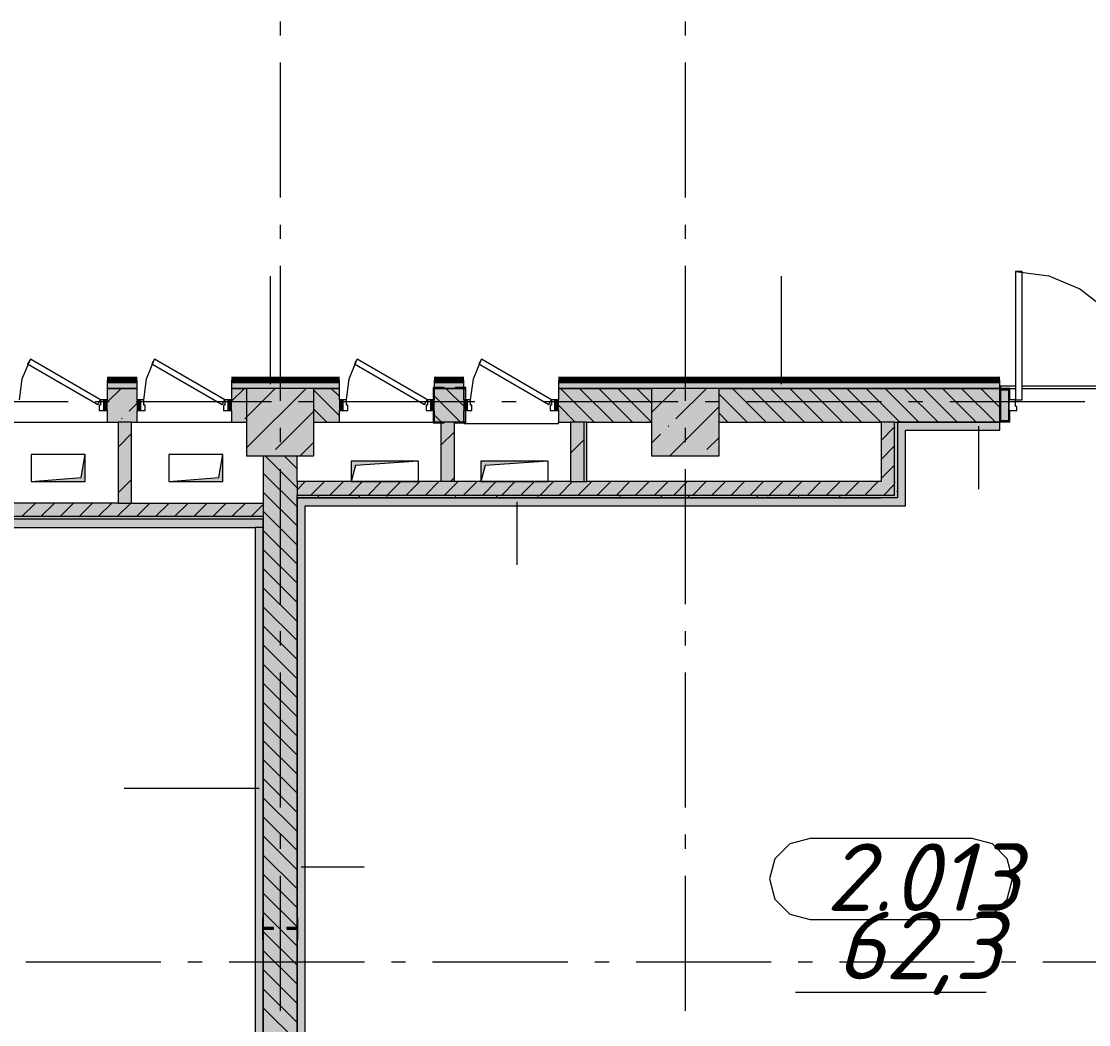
# Model space of a CAD drawing. Header units: millimetres. Extents: x -537608 to 253996, y -217170 to 186033.
# Drawn here: x -340878 to -332975, y 4087 to 11517 of the extents above; entities that cross this region are included whole.
import ezdxf

# ---------------------------------------------------------------- set-up
doc = ezdxf.new("R2010")
doc.units = ezdxf.units.MM
doc.layers.add('16) Лак 1.6м', color=160, linetype='Continuous', lineweight=90)
doc.layers.add('PDF _Геометрия', color=7, linetype='Continuous')
doc.layers.add('PDF _Текст', color=7, linetype='Continuous')
doc.layers.add('PDF _Сплошная заливка', color=7, linetype='Continuous', true_color=0xffffff)
doc.styles.add('PDF ISOCPEUR Italic', font='isocpeui.ttf')

msp = doc.modelspace()

# ---------------------------------------------------------------- hatches: boundary and pattern name
at = {"layer": 'PDF _Сплошная заливка', "true_color": 0xff7d7d, "transparency": 33554559}
h = msp.add_hatch(color=11, dxfattribs=at)
h.paths.add_polyline_path([(-326425.3615, 8799.3465), (-326425.3615, 8859.345), (-331866.3682, 8859.345), (-331866.3682, 8799.3465), (-326448.1699, 8799.3465)], flags=0)
h.paths.add_polyline_path([(-334827.9551, 8799.3465), (-333631.3689, 8799.3465), (-333631.3689, 8859.345), (-336901.3622, 8859.345), (-336901.3622, 8799.3465), (-335711.364, 8799.3465)], flags=0)
h.paths.add_polyline_path([(-337821.3627, 8799.3465), (-337601.3652, 8799.3465), (-337601.3652, 8859.345), (-337821.3627, 8859.345)], flags=0)
h.paths.add_polyline_path([(-338521.3656, 8799.3465), (-338521.3656, 8859.345), (-339321.3691, 8859.345), (-339321.3691, 8799.3465), (-338711.3682, 8799.3465)], flags=0)
h.paths.add_polyline_path([(-340021.3634, 8799.3465), (-340021.3634, 8859.345), (-340241.3696, 8859.345), (-340241.3696, 8799.3465)], flags=0)
h.paths.add_polyline_path([(-341531.7729, 8799.3465), (-340941.364, 8799.3465), (-340941.364, 8859.345), (-342234.3681, 8859.345), (-342234.3681, 8799.3465)], flags=0)
at = {"layer": 'PDF _Сплошная заливка', "transparency": 33554559}
h = msp.add_hatch(color=256, dxfattribs=at)
h.paths.add_polyline_path([(-339211.3703, 8549.3454), (-339211.3703, 8799.3465), (-339321.3691, 8797.9513), (-339321.3691, 8549.3454)], flags=0)
h.paths.add_polyline_path([(-341338.8682, 8549.3454), (-340941.364, 8549.3454), (-340941.364, 8799.3465), (-344711.368, 8799.3465), (-344711.368, 8549.3454), (-341531.7729, 8549.3454)], flags=0)
h.paths.add_polyline_path([(-340061.3654, 8549.3454), (-340021.3634, 8549.3454), (-340021.3634, 8799.3465), (-340241.3696, 8797.9513), (-340241.3696, 8549.3454), (-340161.3657, 8549.3454)], flags=0)
h = msp.add_hatch(color=256, dxfattribs=at)
h.paths.add_polyline_path([(-327211.3621, 8549.3454), (-327211.3621, 8799.3465), (-329711.3642, 8799.3465), (-329711.3642, 8549.3454), (-328124.1287, 8549.3454)], flags=0)
h.paths.add_polyline_path([(-331011.3611, 8549.3454), (-330211.3663, 8549.3454), (-330211.3663, 8799.3465), (-331864.3616, 8797.3464), (-331864.3616, 8549.3454), (-331014.7714, 8549.3454)], flags=0)
h.paths.add_polyline_path([(-337671.362, 8549.3454), (-337601.3652, 8549.3454), (-337601.3652, 8799.3465), (-337821.3627, 8797.9513), (-337821.3627, 8549.3454), (-337771.3625, 8549.3454)], flags=0)
h.paths.add_polyline_path([(-333989.9736, 8549.3454), (-333631.3689, 8549.3454), (-333631.3689, 8799.3465), (-335711.364, 8799.3465), (-335711.364, 8549.3454), (-334331.3632, 8549.3454)], flags=0)
h.paths.add_polyline_path([(-336503.9096, 8549.3454), (-336211.3661, 8549.3454), (-336211.3661, 8799.3465), (-336901.3622, 8797.9513), (-336901.3622, 8549.3454), (-336691.363, 8549.3454)], flags=0)
h.paths.add_polyline_path([(-338711.3682, 8549.3454), (-338521.3656, 8549.3454), (-338521.3656, 8799.3465), (-338711.3682, 8797.9513)], flags=0)
at = {"layer": 'PDF _Сплошная заливка', "true_color": 0xff7d7d, "transparency": 33554559}
h = msp.add_hatch(color=11, dxfattribs=at)
h.paths.add_polyline_path([(-331191.3653, 8489.3447), (-331131.3668, 8489.3447), (-331131.3668, 8549.3454), (-331866.3682, 8549.3454), (-331866.3682, 8489.3447), (-331476.0376, 8489.3447)], flags=0)
h.paths.add_polyline_path([(-333631.3689, 8489.3447), (-333631.3689, 8549.3454), (-334331.3632, 8549.3454), (-334331.3632, 8489.3447), (-333989.9736, 8489.3447)], flags=0)
at = {"layer": 'PDF _Сплошная заливка', "true_color": 0xe2e2e2, "transparency": 33554559}
msp.add_hatch(color=254, dxfattribs=at).paths.add_polyline_path([(-340404.6927, 8109.3461), (-340404.6927, 8309.3448), (-340434.6876, 8139.3453), (-340804.6944, 8109.3461), (-340693.8, 8109.3461)])
at = {"layer": 'PDF _Сплошная заливка', "transparency": 33554559}
for points in [[(-338836.3687, 1299.3446), (-338836.3687, 8299.3443), (-339086.3698, 8299.3443), (-339086.3698, 1299.3446), (-339017.8456, 1299.3446)], [(-337341.8825, 8009.3457), (-334511.3675, 8009.3457), (-334511.3675, 8109.3461), (-338836.3687, 8109.3461), (-338836.3687, 8009.3457), (-338179.864, 8009.3457)], [(-334411.3671, 7989.3447), (-334411.3671, 8009.3457), (-338836.3687, 8009.3457), (-338836.3687, 7989.3447), (-334511.3675, 7989.3447)], [(-339086.3698, 7849.3446), (-339086.3698, 7949.345), (-345211.3701, 7949.345), (-345211.3701, 7849.3446), (-339855.8185, 7849.3446)], [(-339855.8185, 7829.3457), (-339086.3698, 7829.3457), (-339086.3698, 7849.3446), (-345311.3705, 7849.3446), (-345311.3705, 7829.3457), (-340693.8, 7829.3457)]]:
    msp.add_hatch(color=256, dxfattribs=at).paths.add_polyline_path(points)
at = {"layer": 'PDF _Сплошная заливка', "true_color": 0xff7d7d, "transparency": 33554559}
for points in [[(-334827.9551, 7929.3461), (-334331.3632, 7929.3461), (-334331.3632, 7989.3447), (-338836.3687, 7989.3447), (-338836.3687, 7929.3461), (-336503.9096, 7929.3461)], [(-338836.3687, 1359.3452), (-338776.3702, 1359.3452), (-338776.3702, 7929.3461), (-338836.3687, 7929.3461), (-338836.3687, 1678.1138)], [(-339146.3683, 7769.3451), (-339086.3698, 7769.3451), (-339086.3698, 7829.3457), (-345331.3672, 7829.3457), (-345331.3672, 7769.3451), (-339855.8185, 7769.3451)]]:
    msp.add_hatch(color=11, dxfattribs=at).paths.add_polyline_path(points)

# ---------------------------------------------------------------- linework, layer by layer
at = {"layer": '16) Лак 1.6м'}
for p, q in [((-340021.3634, 8859.345), (-340241.3696, 8859.345)), ((-338521.3656, 8859.345), (-339321.3691, 8859.345)), ((-337601.3652, 8859.345), (-337821.3627, 8859.345)), ((-333631.3689, 8859.345), (-336901.3622, 8859.345))]:
    msp.add_line(p, q, dxfattribs=at)
at = {"layer": 'PDF _Геометрия', "color": 253, "lineweight": 9, "true_color": 0xaaaaaa}
for p, q in [((-338961.3693, 11517.3459), (-338961.3693, 11411.5131)), ((-335961.3651, 11517.3459), (-335961.3651, 11411.5131)), ((-338961.3693, 11211.5145), (-338961.3693, 10211.5123)), ((-335961.3651, 11211.5145), (-335961.3651, 10211.5123)), ((-338961.3693, 10011.5136), (-338961.3693, 9905.6809)), ((-335961.3651, 10011.5136), (-335961.3651, 9905.6809)), ((-338961.3693, 9705.68), (-338961.3693, 8705.68)), ((-335961.3651, 9705.68), (-335961.3651, 8705.68)), ((-340532.294, 8699.346), (-341532.2983, 8699.346)), ((-340226.4625, 8699.346), (-340332.2931, 8699.346)), ((-339026.466, 8699.346), (-340026.4617, 8699.346)), ((-338720.6259, 8699.346), (-338826.4651, 8699.346)), ((-337520.6294, 8699.346), (-338520.6336, 8699.346)), ((-337214.7979, 8699.346), (-337320.6285, 8699.346)), ((-336014.7928, 8699.346), (-337014.7971, 8699.346)), ((-335708.9613, 8699.346), (-335814.7919, 8699.346)), ((-334508.9648, 8699.346), (-335508.9604, 8699.346)), ((-334203.1246, 8699.346), (-334308.9639, 8699.346)), ((-333003.1282, 8699.346), (-334003.1325, 8699.346)), ((-333976.3669, 8549.3454), (-333969.3655, 8549.3454)), ((-338961.3693, 8505.6792), (-338961.3693, 8399.8463)), ((-335961.3651, 8505.6792), (-335961.3651, 8399.8463)), ((-340404.6927, 8309.3448), (-340804.6944, 8309.3448)), ((-340804.6944, 8309.3448), (-340804.6944, 8109.3461)), ((-340434.6876, 8139.3453), (-340404.6927, 8309.3448)), ((-340404.6927, 8109.3461), (-340404.6927, 8309.3448)), ((-339384.6918, 8309.3448), (-339784.6935, 8309.3448)), ((-339784.6935, 8309.3448), (-339784.6935, 8109.3461)), ((-339414.6867, 8139.3453), (-339384.6918, 8309.3448)), ((-339384.6918, 8109.3461), (-339384.6918, 8309.3448)), ((-337936.4768, 8259.3445), (-338436.4789, 8259.3445)), ((-338436.4789, 8259.3445), (-338436.4789, 8109.3461)), ((-338403.978, 8226.8457), (-338436.4789, 8109.3461)), ((-337936.4768, 8259.3445), (-338403.978, 8226.8457)), ((-337936.4768, 8109.3461), (-337936.4768, 8259.3445)), ((-336976.4745, 8259.3445), (-337476.4766, 8259.3445)), ((-337476.4766, 8259.3445), (-337476.4766, 8109.3461)), ((-337443.9756, 8226.8457), (-337476.4766, 8109.3461)), ((-336976.4745, 8259.3445), (-337443.9756, 8226.8457)), ((-336976.4745, 8109.3461), (-336976.4745, 8259.3445)), ((-338961.3693, 8199.8455), (-338961.3693, 7199.8456)), ((-335961.3651, 8199.8455), (-335961.3651, 7199.8456)), ((-340804.6944, 8109.3461), (-340434.6876, 8139.3453)), ((-340804.6944, 8109.3461), (-340404.6927, 8109.3461)), ((-339784.6935, 8109.3461), (-339414.6867, 8139.3453)), ((-339784.6935, 8109.3461), (-339384.6918, 8109.3461)), ((-338436.4789, 8109.3461), (-337936.4768, 8109.3461)), ((-337476.4766, 8109.3461), (-336976.4745, 8109.3461)), ((-338961.3693, 6999.8468), (-338961.3693, 6894.0119)), ((-335961.3651, 6999.8468), (-335961.3651, 6894.0119)), ((-338961.3693, 6694.0132), (-338961.3693, 5694.0132)), ((-335961.3651, 6694.0132), (-335961.3651, 5694.0132)), ((-338961.3693, 5494.0124), (-338961.3693, 5388.1796)), ((-335961.3651, 5494.0124), (-335961.3651, 5388.1796)), ((-335037.5581, 5465.7376), (-335187.5588, 5425.5463)), ((-333837.553, 5465.7376), (-335037.5581, 5465.7376)), ((-333687.5524, 5425.5463), (-333837.553, 5465.7376)), ((-335187.5588, 5425.5463), (-335297.3594, 5315.7392)), ((-333577.7431, 5315.7392), (-333687.5524, 5425.5463)), ((-335297.3594, 5315.7392), (-335337.5508, 5165.7385)), ((-333537.5517, 5165.7385), (-333577.7431, 5315.7392)), ((-338961.3693, 5188.1788), (-338961.3693, 4188.1788)), ((-335961.3651, 5188.1788), (-335961.3651, 4188.1788)), ((-335337.5508, 5165.7385), (-335297.3594, 5015.7378)), ((-333577.7431, 5015.7378), (-333537.5517, 5165.7385)), ((-335297.3594, 5015.7378), (-335187.5588, 4905.9307)), ((-333687.5524, 4905.9307), (-333577.7431, 5015.7378)), ((-335187.5588, 4905.9307), (-335037.5581, 4865.7373)), ((-333837.553, 4865.7373), (-333687.5524, 4905.9307)), ((-335037.5581, 4865.7373), (-333837.553, 4865.7373)), ((-339843.8739, 4549.3433), (-340843.8696, 4549.3433)), ((-339538.0338, 4549.3433), (-339643.873, 4549.3433)), ((-338338.0373, 4549.3433), (-339338.0329, 4549.3433)), ((-338032.2058, 4549.3433), (-338138.0365, 4549.3433)), ((-336832.2007, 4549.3433), (-337832.205, 4549.3433)), ((-336526.3692, 4549.3433), (-336632.1998, 4549.3433)), ((-335326.3726, 4549.3433), (-336326.3683, 4549.3433)), ((-335020.5326, 4549.3433), (-335126.3718, 4549.3433)), ((-333820.5361, 4549.3433), (-334820.5317, 4549.3433)), ((-333514.7046, 4549.3433), (-333620.5352, 4549.3433)), ((-332314.6994, 4549.3433), (-333314.7037, 4549.3433)), ((-335146.5924, 4327.7031), (-333733.6773, 4327.7031))]:
    msp.add_line(p, q, dxfattribs=at)
at = {"layer": 'PDF _Геометрия', "lineweight": 9}
for p, q in [((-333516.3666, 9664.3454), (-333516.3666, 8714.3456)), ((-333466.3664, 9664.3454), (-333516.3666, 9664.3454)), ((-333516.3666, 9664.3454), (-333270.4907, 9631.9757)), ((-333466.3664, 8714.3456), (-333466.3664, 9664.3454)), ((-339033.0282, 8829.3457), (-339033.0282, 9629.3448)), ((-335250.1064, 8829.3457), (-335250.1064, 9629.3448)), ((-333270.4907, 9631.9757), (-333041.3646, 9537.0692)), ((-333041.3646, 9537.0692), (-332844.6105, 9386.0976)), ((-340870.9193, 8869.6361), (-340810.981, 9014.3448)), ((-340810.981, 9014.3448), (-340830.9863, 8979.7037)), ((-340291.3698, 8714.3456), (-340810.981, 9014.3448)), ((-339950.9188, 8869.6361), (-339890.9805, 9014.3448)), ((-339890.9805, 9014.3448), (-339910.9858, 8979.7037)), ((-339371.3693, 8714.3456), (-339890.9805, 9014.3448)), ((-338450.921, 8869.6361), (-338390.9827, 9014.3448)), ((-338390.9827, 9014.3448), (-338410.9794, 8979.7037)), ((-337871.3629, 8714.3456), (-338390.9827, 9014.3448)), ((-337530.9205, 8869.6361), (-337470.9822, 9014.3448)), ((-337470.9822, 9014.3448), (-337490.9789, 8979.7037)), ((-336951.3624, 8714.3456), (-337470.9822, 9014.3448)), ((-340830.9863, 8979.7037), (-340311.3664, 8679.7046)), ((-339910.9858, 8979.7037), (-339391.366, 8679.7046)), ((-338410.9794, 8979.7037), (-337891.3682, 8679.7046)), ((-337490.9789, 8979.7037), (-336971.3676, 8679.7046)), ((-340891.3638, 8714.3456), (-340870.9193, 8869.6361)), ((-340241.3696, 8859.345), (-340241.3696, 8799.3465)), ((-340021.3634, 8799.3465), (-340021.3634, 8859.345)), ((-339971.3632, 8714.3456), (-339950.9188, 8869.6361)), ((-339321.3691, 8859.345), (-339321.3691, 8799.3465)), ((-338521.3656, 8799.3465), (-338521.3656, 8859.345)), ((-338471.3654, 8714.3456), (-338450.921, 8869.6361)), ((-337821.3627, 8859.345), (-337821.3627, 8799.3465)), ((-337601.3652, 8799.3465), (-337601.3652, 8859.345)), ((-337551.365, 8714.3456), (-337530.9205, 8869.6361)), ((-336901.3622, 8859.345), (-336901.3622, 8799.3465)), ((-333631.3689, 8799.3465), (-333631.3689, 8859.345)), ((-340241.3696, 8696.4589), (-340138.4756, 8799.3465)), ((-340021.3634, 8799.3465), (-340241.3696, 8799.3465)), ((-340241.3696, 8799.3465), (-340241.3696, 8714.3456)), ((-340241.3696, 8799.3465), (-340021.3634, 8799.3465)), ((-340021.3634, 8714.3456), (-340021.3634, 8799.3465)), ((-339321.3691, 8704.0653), (-339226.0879, 8799.3465)), ((-339211.3703, 8799.3465), (-339321.3691, 8799.3465)), ((-339321.3691, 8799.3465), (-339211.3703, 8799.3465)), ((-339321.3691, 8799.3465), (-339321.3691, 8714.3456)), ((-339211.3703, 8357.8681), (-338769.8855, 8799.3465)), ((-339211.3703, 8585.965), (-338997.9867, 8799.3465)), ((-338711.3682, 8799.3465), (-339211.3703, 8799.3465)), ((-339211.3703, 8799.3465), (-339211.3703, 8299.3443)), ((-338711.3682, 8299.3443), (-338711.3682, 8799.3465)), ((-338521.3656, 8799.3465), (-338711.3682, 8799.3465)), ((-338711.3682, 8799.3465), (-338521.3656, 8799.3465)), ((-338521.3656, 8596.5511), (-338711.3682, 8786.5493)), ((-338521.3656, 8737.9722), (-338582.742, 8799.3465)), ((-338521.3656, 8714.3456), (-338521.3656, 8799.3465)), ((-337601.3652, 8799.3465), (-337821.3627, 8799.3465)), ((-337821.3627, 8799.3465), (-337821.3627, 8714.3456)), ((-337821.3627, 8799.3465), (-337601.3652, 8799.3465)), ((-337601.3652, 8666.5005), (-337734.2111, 8799.3465)), ((-337601.3652, 8714.3456), (-337601.3652, 8799.3465)), ((-336901.3622, 8799.3465), (-336901.3622, 8714.3456)), ((-336211.3661, 8799.3465), (-336901.3622, 8799.3465)), ((-336901.3622, 8799.3465), (-336211.3661, 8799.3465)), ((-336635.6876, 8549.3454), (-336885.6801, 8799.3465)), ((-336494.2643, 8549.3454), (-336744.2654, 8799.3465)), ((-336352.841, 8549.3454), (-336602.8421, 8799.3465)), ((-336211.4178, 8549.3454), (-336461.4189, 8799.3465)), ((-336211.3661, 8690.7127), (-336319.9956, 8799.3465)), ((-336211.3661, 8620.6857), (-336032.7053, 8799.3465)), ((-335711.364, 8799.3465), (-336211.3661, 8799.3465)), ((-336211.3661, 8799.3465), (-336211.3661, 8299.3443)), ((-336030.4577, 8573.4908), (-335804.6041, 8799.3465)), ((-335711.364, 8299.3443), (-335711.364, 8799.3465)), ((-333631.3689, 8799.3465), (-335711.364, 8799.3465)), ((-335711.364, 8799.3465), (-333631.3689, 8799.3465)), ((-335362.8954, 8549.3454), (-335612.8879, 8799.3465)), ((-335221.4721, 8549.3454), (-335471.4732, 8799.3465)), ((-335080.0488, 8549.3454), (-335330.0499, 8799.3465)), ((-334938.6256, 8549.3454), (-335188.6267, 8799.3465)), ((-334797.2023, 8549.3454), (-335047.2034, 8799.3465)), ((-334655.7876, 8549.3454), (-334905.7801, 8799.3465)), ((-334514.3644, 8549.3454), (-334764.3655, 8799.3465)), ((-334372.9411, 8549.3454), (-334622.9422, 8799.3465)), ((-334231.5178, 8549.3454), (-334481.5189, 8799.3465)), ((-334090.0946, 8549.3454), (-334340.0956, 8799.3465)), ((-333948.6799, 8549.3454), (-334198.681, 8799.3465)), ((-333807.2566, 8549.3454), (-334057.2577, 8799.3465)), ((-333665.8334, 8549.3454), (-333915.8344, 8799.3465)), ((-333631.3689, 8656.2977), (-333774.4112, 8799.3465)), ((-333631.3689, 8797.7188), (-333632.9879, 8799.3465)), ((-333631.3689, 8549.3454), (-333631.3689, 8799.3465)), ((-333558.3665, 8797.3464), (-333628.3634, 8797.3464)), ((-333628.3634, 8797.3464), (-333628.3634, 8789.346)), ((-333628.3634, 8789.346), (-333566.3669, 8789.346)), ((-333566.3669, 8789.346), (-333626.3654, 8789.346)), ((-333626.3654, 8789.346), (-333626.3654, 8559.3459)), ((-333566.3669, 8789.346), (-333566.3669, 8714.3456)), ((-333566.3669, 8559.3459), (-333566.3669, 8789.346)), ((-333558.3665, 8714.3456), (-333558.3665, 8797.3464)), ((-340311.3664, 8679.7046), (-340291.3698, 8714.3456)), ((-340291.3698, 8714.3456), (-340291.3698, 8674.3459)), ((-340266.3697, 8714.3456), (-340291.3698, 8714.3456)), ((-340266.3697, 8634.3462), (-340266.3697, 8714.3456)), ((-340241.3696, 8714.3456), (-340266.3697, 8714.3456)), ((-340266.3697, 8714.3456), (-340266.3697, 8634.3462)), ((-340241.3696, 8634.3462), (-340241.3696, 8714.3456)), ((-339996.3633, 8714.3456), (-340021.3634, 8714.3456)), ((-340021.3634, 8714.3456), (-340021.3634, 8634.3462)), ((-339971.3632, 8714.3456), (-339996.3633, 8714.3456)), ((-339996.3633, 8714.3456), (-339996.3633, 8634.3462)), ((-339996.3633, 8634.3462), (-339996.3633, 8714.3456)), ((-339971.3632, 8674.3459), (-339971.3632, 8714.3456)), ((-339391.366, 8679.7046), (-339371.3693, 8714.3456)), ((-339371.3693, 8714.3456), (-339371.3693, 8674.3459)), ((-339346.3692, 8714.3456), (-339371.3693, 8714.3456)), ((-339346.3692, 8634.3462), (-339346.3692, 8714.3456)), ((-339321.3691, 8714.3456), (-339346.3692, 8714.3456)), ((-339346.3692, 8714.3456), (-339346.3692, 8634.3462)), ((-339321.3691, 8634.3462), (-339321.3691, 8714.3456)), ((-338496.3655, 8714.3456), (-338521.3656, 8714.3456)), ((-338521.3656, 8714.3456), (-338521.3656, 8634.3462)), ((-338471.3654, 8714.3456), (-338496.3655, 8714.3456)), ((-338496.3655, 8714.3456), (-338496.3655, 8634.3462)), ((-338496.3655, 8634.3462), (-338496.3655, 8714.3456)), ((-338471.3654, 8674.3459), (-338471.3654, 8714.3456)), ((-337891.3682, 8679.7046), (-337871.3629, 8714.3456)), ((-337871.3629, 8714.3456), (-337871.3629, 8674.3459)), ((-337846.3628, 8714.3456), (-337871.3629, 8714.3456)), ((-337846.3628, 8634.3462), (-337846.3628, 8714.3456)), ((-337821.3627, 8714.3456), (-337846.3628, 8714.3456)), ((-337846.3628, 8714.3456), (-337846.3628, 8634.3462)), ((-337625.6333, 8549.3454), (-337821.3627, 8745.0791)), ((-337821.3627, 8634.3462), (-337821.3627, 8714.3456)), ((-337576.3651, 8714.3456), (-337601.3652, 8714.3456)), ((-337601.3652, 8714.3456), (-337601.3652, 8634.3462)), ((-337551.365, 8714.3456), (-337576.3651, 8714.3456)), ((-337576.3651, 8714.3456), (-337576.3651, 8634.3462)), ((-337576.3651, 8634.3462), (-337576.3651, 8714.3456)), ((-337551.365, 8674.3459), (-337551.365, 8714.3456)), ((-336971.3676, 8679.7046), (-336951.3624, 8714.3456)), ((-336951.3624, 8714.3456), (-336951.3624, 8674.3459)), ((-336926.3623, 8714.3456), (-336951.3624, 8714.3456)), ((-336926.3623, 8634.3462), (-336926.3623, 8714.3456)), ((-336901.3622, 8714.3456), (-336926.3623, 8714.3456)), ((-336926.3623, 8714.3456), (-336926.3623, 8634.3462)), ((-336901.3622, 8634.3462), (-336901.3622, 8714.3456)), ((-335504.31, 8549.3454), (-335711.364, 8756.3993)), ((-333516.3666, 8714.3456), (-333566.3669, 8714.3456)), ((-333566.3669, 8714.3456), (-333566.3669, 8634.3462)), ((-333566.3669, 8714.3456), (-333558.3665, 8714.3456)), ((-333516.3666, 8714.3456), (-333466.3664, 8714.3456)), ((-333516.3666, 8664.3454), (-333516.3666, 8714.3456)), ((-340291.3698, 8674.3459), (-340301.3681, 8674.3459)), ((-340301.3681, 8674.3459), (-340301.3681, 8634.3462)), ((-340301.3681, 8634.3462), (-340266.3697, 8634.3462)), ((-340266.3697, 8634.3462), (-340241.3696, 8634.3462)), ((-340241.3696, 8634.3462), (-340241.3696, 8549.3454)), ((-340079.2091, 8630.516), (-340021.3634, 8688.3595)), ((-340021.3634, 8549.3454), (-340021.3634, 8634.3462)), ((-340021.3634, 8634.3462), (-339996.3633, 8634.3462)), ((-339996.3633, 8634.3462), (-339961.3649, 8634.3462)), ((-339961.3649, 8674.3459), (-339971.3632, 8674.3459)), ((-339961.3649, 8634.3462), (-339961.3649, 8674.3459)), ((-339371.3693, 8674.3459), (-339381.3676, 8674.3459)), ((-339381.3676, 8674.3459), (-339381.3676, 8634.3462)), ((-339381.3676, 8634.3462), (-339346.3692, 8634.3462)), ((-339346.3692, 8634.3462), (-339321.3691, 8634.3462)), ((-339321.3691, 8634.3462), (-339321.3691, 8549.3454)), ((-338995.739, 8345.3917), (-338711.3682, 8629.769)), ((-338615.579, 8549.3454), (-338711.3682, 8645.1282)), ((-338521.3656, 8549.3454), (-338521.3656, 8634.3462)), ((-338521.3656, 8634.3462), (-338496.3655, 8634.3462)), ((-338496.3655, 8634.3462), (-338461.3671, 8634.3462)), ((-338461.3671, 8674.3459), (-338471.3654, 8674.3459)), ((-338461.3671, 8634.3462), (-338461.3671, 8674.3459)), ((-337871.3629, 8674.3459), (-337881.3698, 8674.3459)), ((-337881.3698, 8674.3459), (-337881.3698, 8634.3462)), ((-337881.3698, 8634.3462), (-337846.3628, 8634.3462)), ((-337846.3628, 8634.3462), (-337821.3627, 8634.3462)), ((-337821.3627, 8634.3462), (-337821.3627, 8549.3454)), ((-337601.3652, 8549.3454), (-337601.3652, 8634.3462)), ((-337601.3652, 8634.3462), (-337576.3651, 8634.3462)), ((-337576.3651, 8634.3462), (-337541.3666, 8634.3462)), ((-337541.3666, 8674.3459), (-337551.365, 8674.3459)), ((-337541.3666, 8634.3462), (-337541.3666, 8674.3459)), ((-336951.3624, 8674.3459), (-336961.3694, 8674.3459)), ((-336961.3694, 8674.3459), (-336961.3694, 8634.3462)), ((-336961.3694, 8634.3462), (-336926.3623, 8634.3462)), ((-336926.3623, 8634.3462), (-336901.3622, 8634.3462)), ((-336777.1023, 8549.3454), (-336901.3622, 8673.6053)), ((-336901.3622, 8634.3462), (-336901.3622, 8549.3454)), ((-336076.5051, 8299.3443), (-335711.364, 8664.4875)), ((-335645.7333, 8549.3454), (-335711.364, 8614.9782)), ((-333566.3669, 8634.3462), (-333506.3684, 8634.3462)), ((-333558.3665, 8634.3462), (-333566.3669, 8634.3462)), ((-333566.3669, 8634.3462), (-333566.3669, 8559.3459)), ((-333558.3665, 8551.3454), (-333558.3665, 8634.3462)), ((-333506.3684, 8664.3454), (-333516.3666, 8664.3454)), ((-333506.3684, 8634.3462), (-333506.3684, 8664.3454)), ((-340241.3696, 8549.3454), (-340161.3657, 8549.3454)), ((-340161.3657, 8549.3454), (-340161.3657, 7949.345)), ((-340061.3654, 8549.3454), (-340161.3657, 8549.3454)), ((-340136.2365, 8573.4908), (-340131.4913, 8578.2316)), ((-340061.3654, 7949.345), (-340061.3654, 8549.3454)), ((-340061.3654, 8549.3454), (-340021.3634, 8549.3454)), ((-339321.3691, 8549.3454), (-339211.3703, 8549.3454)), ((-339223.8402, 8573.4908), (-339211.3703, 8585.965)), ((-338711.3682, 8549.3454), (-338521.3656, 8549.3454)), ((-337767.0566, 8549.3454), (-337821.3627, 8603.6558)), ((-337821.3627, 8549.3454), (-337771.3625, 8549.3454)), ((-337771.3625, 8549.3454), (-337771.3625, 8109.3461)), ((-337671.362, 8549.3454), (-337771.3625, 8549.3454)), ((-337671.362, 8109.3461), (-337671.362, 8549.3454)), ((-337671.362, 8549.3454), (-337601.3652, 8549.3454)), ((-336901.3622, 8549.3454), (-336811.3687, 8549.3454)), ((-336811.3687, 8549.3454), (-336811.3687, 8109.3461)), ((-336711.3682, 8549.3454), (-336811.3687, 8549.3454)), ((-336711.3682, 8109.3461), (-336711.3682, 8549.3454)), ((-336691.363, 8549.3454), (-336711.3682, 8549.3454)), ((-336691.363, 8109.3461), (-336691.363, 8549.3454)), ((-336691.363, 8549.3454), (-336211.3661, 8549.3454)), ((-335711.364, 8549.3454), (-334511.3675, 8549.3454)), ((-334511.3675, 8549.3454), (-334511.3675, 8109.3461)), ((-334411.3671, 8549.3454), (-334511.3675, 8549.3454)), ((-334411.3671, 8009.3457), (-334411.3671, 8549.3454)), ((-334411.3671, 8549.3454), (-334391.3618, 8549.3454)), ((-334391.3618, 8549.3454), (-334391.3618, 7989.3447)), ((-334391.3618, 8549.3454), (-334331.3632, 8549.3454)), ((-334331.3632, 8549.3454), (-334391.3618, 8549.3454)), ((-334391.3618, 8549.3454), (-334391.3618, 7989.3447)), ((-334331.3632, 8549.3454), (-333631.3689, 8549.3454)), ((-333631.3689, 8549.3454), (-334331.3632, 8549.3454)), ((-333631.3689, 8489.3447), (-333631.3689, 8549.3454)), ((-333628.3634, 8559.3459), (-333628.3634, 8551.3454)), ((-333566.3669, 8559.3459), (-333628.3634, 8559.3459)), ((-333628.3634, 8551.3454), (-333558.3665, 8551.3454)), ((-333626.3654, 8559.3459), (-333566.3669, 8559.3459)), ((-340161.3657, 8364.131), (-340061.3654, 8464.1293)), ((-337771.3625, 8378.2522), (-337671.362, 8478.2505)), ((-336211.3661, 8392.5866), (-336144.5126, 8459.4423)), ((-336087.4851, 8516.4655), (-336082.7486, 8521.2084)), ((-334511.3675, 8413.8449), (-334411.3671, 8513.8453)), ((-334331.3632, 7989.3447), (-334331.3632, 8489.3447)), ((-334331.3632, 8489.3447), (-333631.3689, 8489.3447)), ((-333791.7123, 8519.3461), (-333791.7123, 8053.1949)), ((-338813.6938, 8299.3443), (-338711.3682, 8401.6699)), ((-336811.3687, 8320.017), (-336711.3682, 8420.0174)), ((-335802.3651, 8345.3917), (-335711.364, 8436.3885)), ((-339211.3703, 8299.3443), (-338711.3682, 8299.3443)), ((-339086.3698, 8299.3443), (-339086.3698, 7769.3451)), ((-338836.3687, 8063.0209), (-339072.6942, 8299.3443)), ((-338836.3687, 8204.4442), (-338931.2709, 8299.3443)), ((-338836.3687, 8109.3461), (-338836.3687, 8299.3443)), ((-336211.3661, 8299.3443), (-335711.364, 8299.3443)), ((-334511.3675, 8272.4238), (-334411.3671, 8372.4221)), ((-334511.3675, 8131.0026), (-334411.3671, 8231.0009)), ((-338836.3687, 7921.5998), (-339086.3698, 8171.6009)), ((-340161.3657, 8024.7177), (-340061.3654, 8124.7182)), ((-338836.3687, 8048.6413), (-338775.664, 8109.3461)), ((-337771.3625, 8109.3461), (-338836.3687, 8109.3461)), ((-338836.3687, 8109.3461), (-338836.3687, 8009.3457)), ((-338734.2411, 8009.3457), (-338634.2408, 8109.3461)), ((-338592.8179, 8009.3457), (-338492.8175, 8109.3461)), ((-338451.4032, 8009.3457), (-338351.4028, 8109.3461)), ((-338309.9799, 8009.3457), (-338209.9795, 8109.3461)), ((-338168.5567, 8009.3457), (-338068.5563, 8109.3461)), ((-338027.1334, 8009.3457), (-337927.133, 8109.3461)), ((-337885.7101, 8009.3457), (-337785.7097, 8109.3461)), ((-337671.362, 8109.3461), (-337771.3625, 8109.3461)), ((-337744.2955, 8009.3457), (-337644.2951, 8109.3461)), ((-337700.8575, 8109.3461), (-337671.362, 8138.8394)), ((-336811.3687, 8109.3461), (-337671.362, 8109.3461)), ((-337602.8722, 8009.3457), (-337502.8718, 8109.3461)), ((-337461.449, 8009.3457), (-337361.4485, 8109.3461)), ((-337320.0257, 8009.3457), (-337220.0252, 8109.3461)), ((-337178.611, 8009.3457), (-337078.6106, 8109.3461)), ((-337037.1878, 8009.3457), (-336937.1873, 8109.3461)), ((-336895.7645, 8009.3457), (-336795.764, 8109.3461)), ((-336811.3687, 8109.3461), (-336711.3682, 8109.3461)), ((-336754.3412, 8009.3457), (-336654.3408, 8109.3461)), ((-336711.3682, 8109.3461), (-336691.363, 8109.3461)), ((-334511.3675, 8109.3461), (-336691.363, 8109.3461)), ((-336612.918, 8009.3457), (-336512.9175, 8109.3461)), ((-336471.5033, 8009.3457), (-336371.5028, 8109.3461)), ((-336330.08, 8009.3457), (-336230.0796, 8109.3461)), ((-336188.6568, 8009.3457), (-336088.6563, 8109.3461)), ((-336047.2335, 8009.3457), (-335947.233, 8109.3461)), ((-335905.8102, 8009.3457), (-335805.8184, 8109.3461)), ((-335764.3956, 8009.3457), (-335664.3951, 8109.3461)), ((-335622.9723, 8009.3457), (-335522.9719, 8109.3461)), ((-335481.549, 8009.3457), (-335381.5486, 8109.3461)), ((-335340.1258, 8009.3457), (-335240.1253, 8109.3461)), ((-335198.7111, 8009.3457), (-335098.7107, 8109.3461)), ((-335057.2878, 8009.3457), (-334957.2874, 8109.3461)), ((-334915.8646, 8009.3457), (-334815.8641, 8109.3461)), ((-334774.4413, 8009.3457), (-334674.4409, 8109.3461)), ((-334633.018, 8009.3457), (-334533.0262, 8109.3461)), ((-334491.6034, 8009.3457), (-334411.3671, 8089.5798)), ((-338836.3687, 7780.1787), (-339086.3698, 8030.1798)), ((-338836.3687, 7989.3447), (-338836.3687, 8009.3457)), ((-338836.3687, 8009.3457), (-334511.3675, 8009.3457)), ((-338836.3687, 7989.3447), (-338836.3687, 7929.3461)), ((-338836.3687, 7929.3461), (-338836.3687, 7989.3447)), ((-338836.3687, 7989.3447), (-334511.3675, 7989.3447)), ((-334511.3675, 7989.3447), (-338836.3687, 7989.3447)), ((-334511.3675, 8009.3457), (-334411.3671, 8009.3457)), ((-334411.3671, 7989.3447), (-334511.3675, 7989.3447)), ((-334391.3618, 7989.3447), (-334411.3671, 7989.3447)), ((-334391.3618, 7989.3447), (-334411.3671, 7989.3447)), ((-334331.3632, 7929.3461), (-334331.3632, 7989.3447)), ((-340161.3657, 7949.345), (-341011.3694, 7949.345)), ((-340874.1401, 7849.3446), (-340774.1396, 7949.345)), ((-340732.7168, 7849.3446), (-340632.7164, 7949.345)), ((-340591.3022, 7849.3446), (-340491.3017, 7949.345)), ((-340449.8789, 7849.3446), (-340349.8785, 7949.345)), ((-340308.4556, 7849.3446), (-340208.4552, 7949.345)), ((-340167.0324, 7849.3446), (-340067.0319, 7949.345)), ((-340161.3657, 7949.345), (-340061.3654, 7949.345)), ((-340061.3654, 7949.345), (-339086.3698, 7949.345)), ((-340025.6091, 7849.3446), (-339925.6173, 7949.345)), ((-339884.1944, 7849.3446), (-339784.194, 7949.345)), ((-339742.7712, 7849.3446), (-339642.7707, 7949.345)), ((-339601.3479, 7849.3446), (-339501.3475, 7949.345)), ((-339459.9246, 7849.3446), (-339359.9242, 7949.345)), ((-339318.51, 7849.3446), (-339218.5095, 7949.345)), ((-339177.0867, 7849.3446), (-339086.3698, 7940.0636)), ((-339086.3698, 7949.345), (-339086.3698, 7849.3446)), ((-338836.3687, 7929.3461), (-338836.3687, 1359.3452)), ((-338836.3687, 1359.3452), (-338836.3687, 7929.3461)), ((-338776.3702, 1359.3452), (-338776.3702, 7929.3461)), ((-338776.3702, 7929.3461), (-334331.3632, 7929.3461)), ((-337209.7686, 7959.3454), (-337209.7686, 7493.1942)), ((-339086.3698, 7849.3446), (-345211.3701, 7849.3446)), ((-339086.3698, 7829.3457), (-345211.3701, 7829.3457)), ((-339086.3698, 7829.3457), (-345211.3701, 7829.3457)), ((-338836.3687, 7638.7576), (-339086.3698, 7888.7587)), ((-339086.3698, 7849.3446), (-339086.3698, 7829.3457)), ((-339086.3698, 7769.3451), (-339086.3698, 7829.3457)), ((-345331.3672, 7769.3451), (-339146.3683, 7769.3451)), ((-339146.3683, 7769.3451), (-339146.3683, 1359.3452)), ((-339086.3698, 7769.3451), (-339146.3683, 7769.3451)), ((-339086.3698, 1299.3446), (-339086.3698, 7769.3451)), ((-339086.3698, 7769.3451), (-339086.3698, 1299.3446)), ((-338836.3687, 7497.3365), (-339086.3698, 7747.3354)), ((-338836.3687, 7355.9154), (-339086.3698, 7605.9143)), ((-338836.3687, 7214.4942), (-339086.3698, 7464.4932)), ((-338836.3687, 7073.071), (-339086.3698, 7323.0721)), ((-338836.3687, 6931.6499), (-339086.3698, 7181.651)), ((-338836.3687, 6790.2287), (-339086.3698, 7040.2298)), ((-338836.3687, 6648.8076), (-339086.3698, 6898.8087)), ((-338836.3687, 6507.3865), (-339086.3698, 6757.3876)), ((-338836.3687, 6365.9654), (-339086.3698, 6615.9643)), ((-338836.3687, 6224.5443), (-339086.3698, 6474.5432)), ((-338836.3687, 6083.1232), (-339086.3698, 6333.1221)), ((-338836.3687, 5941.6999), (-339086.3698, 6191.7009)), ((-338836.3687, 5800.2788), (-339086.3698, 6050.2798)), ((-338836.3687, 5658.8577), (-339086.3698, 5908.8587)), ((-339116.3647, 5836.5948), (-340116.369, 5836.5948)), ((-338836.3687, 5517.4366), (-339086.3698, 5767.4376)), ((-338836.3687, 5376.0154), (-339086.3698, 5626.0165)), ((-338836.3687, 5234.5943), (-339086.3698, 5484.5932)), ((-338836.3687, 5093.1732), (-339086.3698, 5343.1721)), ((-338806.3651, 5255.0194), (-338340.216, 5255.0194)), ((-338836.3687, 4951.7521), (-339086.3698, 5201.751)), ((-338836.3687, 4810.3288), (-339086.3698, 5060.3298)), ((-338836.3687, 4668.9077), (-339086.3698, 4918.9087)), ((-338836.3687, 4527.4866), (-339086.3698, 4777.4876)), ((-338836.3687, 4386.0655), (-339086.3698, 4636.0665)), ((-338836.3687, 4244.6444), (-339086.3698, 4494.6432)), ((-338836.3687, 4103.2232), (-339086.3698, 4353.2221)), ((-338836.3687, 3961.8021), (-339086.3698, 4211.801))]:
    msp.add_line(p, q, dxfattribs=at)
at = {"layer": 'PDF _Геометрия', "color": 253, "lineweight": 20, "true_color": 0xaaaaaa}
for p, q in [((-337746.3624, 8805.3446), (-337827.3651, 8805.3446)), ((-337827.3651, 8805.3446), (-337827.3651, 8724.3461)), ((-337821.3627, 8724.3461), (-337821.3627, 8799.3465)), ((-337821.3627, 8799.3465), (-337746.3624, 8799.3465)), ((-337746.3624, 8799.3465), (-337746.3624, 8805.3446)), ((-337585.3644, 8805.3446), (-337666.3672, 8805.3446)), ((-337666.3672, 8805.3446), (-337666.3672, 8799.3465)), ((-337666.3672, 8799.3465), (-337591.3668, 8799.3465)), ((-337591.3668, 8799.3465), (-337591.3668, 8724.3461)), ((-337585.3644, 8724.3461), (-337585.3644, 8805.3446)), ((-337827.3651, 8724.3461), (-337821.3627, 8724.3461)), ((-337591.3668, 8724.3461), (-337585.3644, 8724.3461)), ((-337821.3627, 8624.3457), (-337827.3651, 8624.3457)), ((-337827.3651, 8624.3457), (-337827.3651, 8543.3451)), ((-337821.3627, 8549.3454), (-337821.3627, 8624.3457)), ((-337585.3644, 8624.3457), (-337591.3668, 8624.3457)), ((-337591.3668, 8624.3457), (-337591.3668, 8549.3454)), ((-337585.3644, 8543.3451), (-337585.3644, 8624.3457)), ((-337827.3651, 8543.3451), (-337746.3624, 8543.3451)), ((-337746.3624, 8549.3454), (-337821.3627, 8549.3454)), ((-337746.3624, 8543.3451), (-337746.3624, 8549.3454)), ((-337591.3668, 8549.3454), (-337666.3672, 8549.3454)), ((-337666.3672, 8549.3454), (-337666.3672, 8543.3451)), ((-337666.3672, 8543.3451), (-337585.3644, 8543.3451)), ((-339086.3698, 4880.2567), (-339092.3636, 4880.2567)), ((-339092.3636, 4880.2567), (-339092.3636, 4799.2583)), ((-339086.3698, 4805.2564), (-339086.3698, 4880.2567)), ((-338830.3663, 4880.2567), (-338836.3687, 4880.2567)), ((-338836.3687, 4880.2567), (-338836.3687, 4805.2564)), ((-338830.3663, 4799.2583), (-338830.3663, 4880.2567)), ((-339011.3695, 4799.2583), (-339092.3636, 4799.2583)), ((-339092.3636, 4799.2583), (-339092.3636, 4718.2577)), ((-339092.3636, 4799.2583), (-339011.3695, 4799.2583)), ((-339011.3695, 4805.2564), (-339086.3698, 4805.2564)), ((-339086.3698, 4718.2577), (-339086.3698, 4793.258)), ((-339086.3698, 4793.258), (-339011.3695, 4793.258)), ((-339011.3695, 4799.2583), (-339011.3695, 4805.2564)), ((-339011.3695, 4793.258), (-339011.3695, 4799.2583)), ((-338836.3687, 4805.2564), (-338911.3691, 4805.2564)), ((-338911.3691, 4805.2564), (-338911.3691, 4799.2583)), ((-338830.3663, 4799.2583), (-338911.3691, 4799.2583)), ((-338911.3691, 4799.2583), (-338911.3691, 4793.258)), ((-338911.3691, 4799.2583), (-338830.3663, 4799.2583)), ((-338911.3691, 4793.258), (-338836.3687, 4793.258)), ((-338836.3687, 4793.258), (-338836.3687, 4718.2577)), ((-338830.3663, 4718.2577), (-338830.3663, 4799.2583)), ((-339092.3636, 4718.2577), (-339086.3698, 4718.2577)), ((-338836.3687, 4718.2577), (-338830.3663, 4718.2577))]:
    msp.add_line(p, q, dxfattribs=at)
at = {"layer": 'PDF _Геометрия', "color": 9, "lineweight": 9, "true_color": 0xc0c0c0}
for p, q in [((-333631.3689, 8799.3465), (-333516.3666, 8799.3465)), ((-333516.3666, 8814.3461), (-333626.3654, 8814.3461)), ((-333626.3654, 8814.3461), (-333626.3654, 8797.9513)), ((-332026.3672, 8814.3461), (-333466.3664, 8814.3461)), ((-333466.3664, 8799.3465), (-332026.3672, 8799.3465)), ((-340941.364, 8549.3454), (-340241.3696, 8549.3454)), ((-340021.3634, 8549.3454), (-339321.3691, 8549.3454)), ((-338521.3656, 8549.3454), (-337827.3651, 8549.3454)), ((-337601.3652, 8539.3449), (-336901.3622, 8539.3449)), ((-336901.3622, 8539.3449), (-336901.3622, 8549.3454)), ((-333626.3654, 8549.3454), (-333631.3689, 8549.3454))]:
    msp.add_line(p, q, dxfattribs=at)
at = {"layer": 'PDF _Геометрия', "color": 8, "lineweight": 9, "true_color": 0x787878}
for p, q in [((-334411.3671, 8508.704), (-334408.663, 8508.704)), ((-334411.3671, 8102.3038), (-334408.663, 8102.3038)), ((-338682.5703, 8000.7037), (-338675.8617, 8000.7037)), ((-338377.7636, 8000.7037), (-338371.0636, 8000.7037)), ((-338174.5678, 8000.7037), (-338167.8591, 8000.7037)), ((-338173.3277, 7991.2436), (-338174.4214, 7989.3447)), ((-338047.3798, 8008.8354), (-338047.6812, 8009.3457)), ((-337684.1764, 7989.3447), (-337685.1754, 7991.0649)), ((-337666.5652, 8000.7037), (-337659.8566, 8000.7037)), ((-337361.7672, 8000.7037), (-337355.0586, 8000.7037)), ((-337056.9691, 8000.7037), (-337050.2605, 8000.7037)), ((-336635.9287, 8002.5165), (-336639.2787, 8008.3251)), ((-336447.3644, 8000.7037), (-336440.6644, 8000.7037)), ((-336169.5299, 8007.5264), (-336172.8799, 8001.7177)), ((-336142.5663, 8000.7037), (-336135.8577, 8000.7037)), ((-335939.3618, 8000.7037), (-335932.6618, 8000.7037)), ((-335431.368, 8000.7037), (-335424.6594, 8000.7037)), ((-335350.4083, 8003.8772), (-335353.7669, 7998.0706)), ((-335126.5699, 8000.7037), (-335119.8613, 8000.7037)), ((-335123.6333, 7990.2662), (-335124.1672, 7989.3447)), ((-334821.7632, 8000.7037), (-334815.0632, 8000.7037)), ((-334392.5072, 8037.418), (-334395.8572, 8031.6115))]:
    msp.add_line(p, q, dxfattribs=at)
at = {"layer": 'PDF _Сплошная заливка', "lineweight": 35, "transparency": 33554559}
for points in [[(-339211.3703, 8299.3443), (-338711.3682, 8299.3443), (-339211.3703, 8797.9513), (-338711.3682, 8799.3465)], [(-336211.3661, 8299.3443), (-335711.364, 8299.3443), (-336211.3661, 8799.3465), (-335711.364, 8799.3465)], [(-340061.3654, 7949.345), (-340061.3654, 8549.3454), (-340161.3657, 7949.345), (-340161.3657, 8549.3454)], [(-337671.362, 8109.3461), (-337671.362, 8549.3454), (-337771.3625, 8109.3461), (-337771.3625, 8549.3454)], [(-336711.3682, 8109.3461), (-336711.3682, 8549.3454), (-336811.3687, 8109.3461), (-336811.3687, 8549.3454)], [(-336691.363, 8109.3461), (-336691.363, 8549.3454), (-336711.3682, 8109.3461), (-336711.3682, 8549.3454)], [(-334411.3671, 8009.3457), (-334411.3671, 8549.3454), (-334511.3675, 8009.3457), (-334511.3675, 8549.3454)], [(-334391.3618, 7989.3447), (-334391.3618, 8549.3454), (-334411.3671, 7989.3447), (-334411.3671, 8549.3454)]]:
    msp.add_solid(points, dxfattribs=at)
at = {"layer": 'PDF _Сплошная заливка', "color": 7, "lineweight": 35, "true_color": 0xf4f4f4, "transparency": 33554559}
for points in [[(-333566.3669, 8559.3459), (-333566.3669, 8789.346), (-333626.3654, 8559.3459), (-333626.3654, 8789.346)], [(-340241.3696, 8634.3462), (-340241.3696, 8714.3456), (-340266.3697, 8634.3462), (-340266.3697, 8714.3456)], [(-339996.3633, 8634.3462), (-339996.3633, 8714.3456), (-340021.3634, 8634.3462), (-340021.3634, 8714.3456)], [(-339321.3691, 8634.3462), (-339321.3691, 8714.3456), (-339346.3692, 8634.3462), (-339346.3692, 8714.3456)], [(-338496.3655, 8634.3462), (-338496.3655, 8714.3456), (-338521.3656, 8634.3462), (-338521.3656, 8714.3456)], [(-337821.3627, 8634.3462), (-337821.3627, 8714.3456), (-337846.3628, 8634.3462), (-337846.3628, 8714.3456)], [(-337576.3651, 8634.3462), (-337576.3651, 8714.3456), (-337601.3652, 8634.3462), (-337601.3652, 8714.3456)], [(-336901.3622, 8634.3462), (-336901.3622, 8714.3456), (-336926.3623, 8634.3462), (-336926.3623, 8714.3456)]]:
    msp.add_solid(points, dxfattribs=at)
at = {"layer": 'PDF _Сплошная заливка', "color": 11, "lineweight": 35, "true_color": 0xff7d7d, "transparency": 33554559}
msp.add_solid([(-334331.3632, 7989.3447), (-334331.3632, 8549.3454), (-334391.3618, 7989.3447), (-334391.3618, 8549.3454)], dxfattribs=at)
at = {"layer": 'PDF _Сплошная заливка', "color": 254, "lineweight": 35, "true_color": 0xe2e2e2, "transparency": 33554559}
for points in [[(-339384.6918, 8109.3461), (-339384.6918, 8309.3448), (-339784.6935, 8109.3461), (-339414.6867, 8139.3453)], [(-338436.4789, 8109.3461), (-338403.978, 8226.8457), (-338436.4789, 8259.3445), (-337936.4768, 8259.3445)], [(-337476.4766, 8109.3461), (-337443.9756, 8226.8457), (-337476.4766, 8259.3445), (-336976.4745, 8259.3445)]]:
    msp.add_solid(points, dxfattribs=at)
at = {"layer": 'PDF _Сплошная заливка', "color": 40, "lineweight": 35, "true_color": 0xfca910, "transparency": 33554559}
msp.add_solid([(-339086.3698, 1299.3446), (-339086.3698, 7769.3451), (-339146.3683, 1299.3446), (-339146.3683, 7769.3451)], dxfattribs=at)

# ---------------------------------------------------------------- texts
at = {"layer": 'PDF _Текст', "char_height": 500, "attachment_point": 4, "style": 'PDF ISOCPEUR Italic'}
for s, insert in [('2.013', (-334918.8873, 5179.0222)), ('62,3', (-334845.8849, 4615.0779))]:
    msp.add_mtext(s, dxfattribs=dict(at, insert=insert))

doc.saveas('drawing.dxf')
